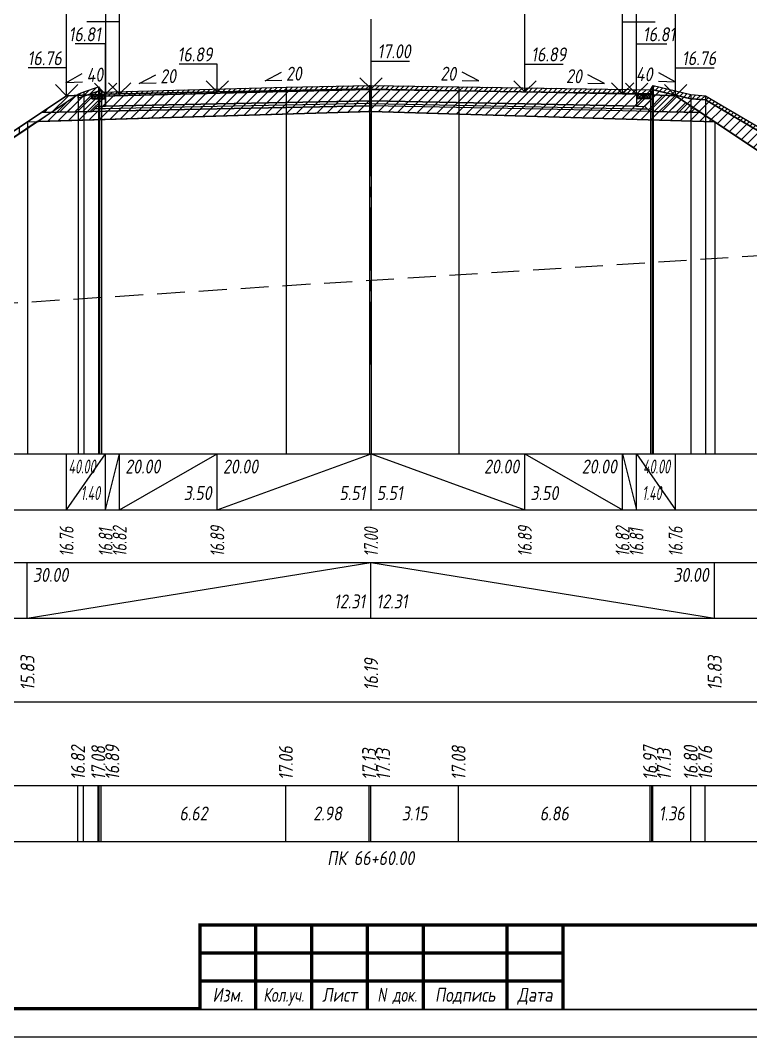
# Model space of a CAD drawing. Extents: x -717 to 1451, y -133302 to 233.
# Drawn here: x 167.8 to 298.6, y -104751.4 to -104569.3 of the extents above; entities that cross this region are included whole.
import ezdxf
from ezdxf.enums import TextEntityAlignment as Align

# ---------------------------------------------------------------- set-up
doc = ezdxf.new("R2010")
doc.units = 0
doc.linetypes.add('осевая2', pattern=[1.125, 0.75, -0.125, 0.125, -0.125])
doc.linetypes.add('штриховая', pattern=[0.75, 0.5, -0.25])
for name, color, linetype in [('Зарамочное оформление', 7, 'Continuous'), ('Интерполированный поперечник', 2, 'Continuous'), ('Код_510', 7, 'Continuous'), ('Код_514', 1, 'Continuous'), ('Код_516', 1, 'Continuous'), ('Контур_0', 7, 'Continuous'), ('Контур_2521', 7, 'Continuous'), ('Контур_2564', 7, 'Continuous'), ('Контур_2660', 7, 'Continuous'), ('Контур_2665', 7, 'Continuous'), ('Контур_400', 7, 'Continuous'), ('Контур_508', 7, 'Continuous'), ('Контур_512', 7, 'Continuous'), ('Контур_513', 7, 'Continuous'), ('Контур_818', 7, 'Continuous'), ('Красный поперечник', 1, 'Continuous'), ('Объём_2501', 7, 'Continuous'), ('Объём_2564', 7, 'Continuous'), ('Объём_2650', 7, 'Continuous'), ('Объём_2660', 7, 'Continuous'), ('Объём_2661', 7, 'Continuous'), ('Объём_2665', 7, 'Continuous'), ('Объём_2666', 7, 'Continuous'), ('Ось', 1, 'осевая2'), ('Откосы', 7, 'Continuous'), ('Отметки покрытия', 7, 'Continuous'), ('Подписи поперечников', 7, 'Continuous'), ('Таблица', 7, 'Continuous'), ('Уклоны проезжей части', 7, 'Continuous'), ('Черный поперечник', 3, 'Continuous')]:
    doc.layers.add(name, color=color, linetype=linetype)
for name, color, linetype, true_color in [('Контур_2540', 2, 'Continuous', 0xffff00), ('Контур_2560', 2, 'Continuous', 0xffff00), ('Контур_2561', 7, 'Continuous', 0xff8040), ('Контур_2562', 3, 'Continuous', 0x00ff00), ('Контур_2563', 7, 'Continuous', 0xff8000), ('Контур_2570', 7, 'Continuous', 0x80ff00), ('Контур_2736', 4, 'Continuous', 0x00ffff), ('Контур_402', 7, 'Continuous', 0xff6464), ('Контур_703', 4, 'Continuous', 0x00ffff), ('Объём_2500', 7, 'Continuous', 0xc0c0c0), ('Объём_2520', 7, 'Continuous', 0x80ffff), ('Объём_2540', 2, 'Continuous', 0xffff00), ('Объём_2560', 2, 'Continuous', 0xffff00), ('Объём_2561', 7, 'Continuous', 0xff8040), ('Объём_2562', 3, 'Continuous', 0x00ff00), ('Объём_2563', 7, 'Continuous', 0xff8000), ('Объём_2570', 7, 'Continuous', 0x80ff00), ('Объём_2580', 3, 'Continuous', 0x00ff00), ('Объём_2600', 7, 'Continuous', 0x808000)]:
    doc.layers.add(name, color=color, linetype=linetype, true_color=true_color)
doc.styles.get("Standard").update_dxf_attribs({"font": 'txt', "height": 2.5})
doc.styles.add('М', font='romand.shx', dxfattribs={"width": 0.8, "oblique": 10, "height": 2.5})
doc.dimstyles.new('ISO-25', dxfattribs={"dimtxt": 2.5, "dimasz": 2.5, "dimexe": 1.25, "dimexo": 0.625, "dimtad": 1, "dimtxsty": 'Standard', "dimcen": 2.5, "dimadec": 0, "dimazin": 0, "dimtfac": 1, "dimtmove": 0, "dimatfit": 3, "dimfxl": 1, "dimarcsym": 0})

# ---------------------------------------------------------------- blocks, each defined once
blk = doc.blocks.new('_Oblique')
at = {"color": 0, "linetype": 'ByBlock', "lineweight": -2}
blk.add_line((-0.5, -0.5), (0.5, 0.5), dxfattribs=at)
blk = doc.blocks.new('*D2122')
at = {"color": 0, "lineweight": -2, "transparency": 16777216}
for p, q in [((278.14, -104581.96), (278.14, -104557.39)), ((285.14, -104582.24), (285.14, -104557.39)), ((278.14, -104558.64), (285.14, -104558.64)), ((285.14, -104558.64), (294.39, -104558.64))]:
    blk.add_line(p, q, dxfattribs=at)
at = {"layer": 'Defpoints', "color": 0, "transparency": 16777216}
for p in [(285.14, -104558.64), (278.14, -104582.59), (285.14, -104582.87)]:
    blk.add_point(p, dxfattribs=at)
at = {"color": 0, "lineweight": -2, "transparency": 16777216, "rotation": 180}
blk.add_blockref('_Oblique', (278.14, -104558.64), dxfattribs=at)
at = {"color": 0, "lineweight": -2, "transparency": 16777216}
blk.add_blockref('_Oblique', (285.14, -104558.64), dxfattribs=at)
at = {"color": 0, "transparency": 16777216, "insert": (290.85, -104556.53), "char_height": 2.5, "width": 8.75, "attachment_point": 5, "style": 'М'}
blk.add_mtext('1,40', dxfattribs=at)
blk = doc.blocks.new('*D2123')
at = {"color": 0, "lineweight": -2, "transparency": 16777216}
for p, q in [((176.06, -104582.24), (176.06, -104557.39)), ((183.06, -104581.96), (183.06, -104557.39)), ((176.06, -104558.64), (165.66, -104558.64)), ((183.06, -104558.64), (176.06, -104558.64))]:
    blk.add_line(p, q, dxfattribs=at)
at = {"layer": 'Defpoints', "color": 0, "transparency": 16777216}
for p in [(183.06, -104558.64), (176.06, -104582.87), (183.06, -104582.59)]:
    blk.add_point(p, dxfattribs=at)
at = {"color": 0, "lineweight": -2, "transparency": 16777216, "rotation": 180}
blk.add_blockref('_Oblique', (176.06, -104558.64), dxfattribs=at)
at = {"color": 0, "lineweight": -2, "transparency": 16777216}
blk.add_blockref('_Oblique', (183.06, -104558.64), dxfattribs=at)
at = {"color": 0, "transparency": 16777216, "insert": (169.2, -104556.53), "char_height": 2.5, "width": 8.75, "attachment_point": 5, "style": 'М'}
blk.add_mtext('1,40', dxfattribs=at)
blk = doc.blocks.new('*D2124')
at = {"color": 0, "lineweight": -2, "transparency": 16777216}
for p, q in [((275.64, -104581.91), (275.64, -104557.39)), ((278.14, -104581.96), (278.14, -104557.39)), ((275.64, -104558.64), (266.44, -104558.64)), ((278.14, -104558.64), (275.64, -104558.64))]:
    blk.add_line(p, q, dxfattribs=at)
at = {"layer": 'Defpoints', "color": 0, "transparency": 16777216}
for p in [(278.14, -104558.64), (275.64, -104582.54), (278.14, -104582.59)]:
    blk.add_point(p, dxfattribs=at)
at = {"color": 0, "lineweight": -2, "transparency": 16777216, "rotation": 180}
blk.add_blockref('_Oblique', (275.64, -104558.64), dxfattribs=at)
at = {"color": 0, "lineweight": -2, "transparency": 16777216}
blk.add_blockref('_Oblique', (278.14, -104558.64), dxfattribs=at)
at = {"color": 0, "transparency": 16777216, "insert": (270.2, -104556.53), "char_height": 2.5, "width": 9.1667, "attachment_point": 5, "style": 'М'}
blk.add_mtext('0,50', dxfattribs=at)
blk = doc.blocks.new('*D2125')
at = {"color": 0, "lineweight": -2, "transparency": 16777216}
for p, q in [((183.06, -104581.96), (183.06, -104557.39)), ((185.56, -104581.91), (185.56, -104557.39)), ((183.06, -104558.64), (185.56, -104558.64)), ((185.56, -104558.64), (196.8, -104558.64))]:
    blk.add_line(p, q, dxfattribs=at)
at = {"layer": 'Defpoints', "color": 0, "transparency": 16777216}
for p in [(185.56, -104558.64), (183.06, -104582.59), (185.56, -104582.54)]:
    blk.add_point(p, dxfattribs=at)
at = {"color": 0, "lineweight": -2, "transparency": 16777216, "rotation": 180}
blk.add_blockref('_Oblique', (183.06, -104558.64), dxfattribs=at)
at = {"color": 0, "lineweight": -2, "transparency": 16777216}
blk.add_blockref('_Oblique', (185.56, -104558.64), dxfattribs=at)
at = {"color": 0, "transparency": 16777216, "insert": (193.04, -104556.53), "char_height": 2.5, "width": 9.1667, "attachment_point": 5, "style": 'М'}
blk.add_mtext('0,50', dxfattribs=at)
blk = doc.blocks.new('*D2126')
at = {"color": 0, "lineweight": -2, "transparency": 16777216}
for p, q in [((258.14, -104581.56), (258.14, -104553.39)), ((275.64, -104581.91), (275.64, -104553.39)), ((275.64, -104554.64), (258.14, -104554.64))]:
    blk.add_line(p, q, dxfattribs=at)
at = {"layer": 'Defpoints', "color": 0, "transparency": 16777216}
for p in [(258.14, -104554.64), (258.14, -104582.19), (275.64, -104582.54)]:
    blk.add_point(p, dxfattribs=at)
at = {"color": 0, "lineweight": -2, "transparency": 16777216, "rotation": 180}
blk.add_blockref('_Oblique', (258.14, -104554.64), dxfattribs=at)
at = {"color": 0, "lineweight": -2, "transparency": 16777216}
blk.add_blockref('_Oblique', (275.64, -104554.64), dxfattribs=at)
at = {"color": 0, "transparency": 16777216, "insert": (266.89, -104552.53), "char_height": 2.5, "width": 9.5833, "attachment_point": 5, "style": 'М'}
blk.add_mtext('3,50', dxfattribs=at)
blk = doc.blocks.new('*D2127')
at = {"color": 0, "lineweight": -2, "transparency": 16777216}
for p, q in [((275.64, -104581.91), (275.64, -104553.39)), ((285.14, -104582.24), (285.14, -104553.39)), ((275.64, -104554.64), (285.14, -104554.64)), ((285.14, -104554.64), (294.51, -104554.64))]:
    blk.add_line(p, q, dxfattribs=at)
at = {"layer": 'Defpoints', "color": 0, "transparency": 16777216}
for p in [(275.64, -104554.64), (275.64, -104582.54), (285.14, -104582.87)]:
    blk.add_point(p, dxfattribs=at)
at = {"color": 0, "lineweight": -2, "transparency": 16777216, "rotation": 180}
blk.add_blockref('_Oblique', (275.64, -104554.64), dxfattribs=at)
at = {"color": 0, "lineweight": -2, "transparency": 16777216}
blk.add_blockref('_Oblique', (285.14, -104554.64), dxfattribs=at)
at = {"color": 0, "transparency": 16777216, "insert": (290.97, -104552.53), "char_height": 2.5, "width": 8.75, "attachment_point": 5, "style": 'М'}
blk.add_mtext('1,90', dxfattribs=at)
blk = doc.blocks.new('*D2128')
at = {"color": 0, "lineweight": -2, "transparency": 16777216}
for p, q in [((176.06, -104582.24), (176.06, -104553.39)), ((185.56, -104581.91), (185.56, -104553.39)), ((176.06, -104554.64), (166.27, -104554.64)), ((185.56, -104554.64), (176.06, -104554.64))]:
    blk.add_line(p, q, dxfattribs=at)
at = {"layer": 'Defpoints', "color": 0, "transparency": 16777216}
for p in [(185.56, -104554.64), (176.06, -104582.87), (185.56, -104582.54)]:
    blk.add_point(p, dxfattribs=at)
at = {"color": 0, "lineweight": -2, "transparency": 16777216, "rotation": 180}
blk.add_blockref('_Oblique', (176.06, -104554.64), dxfattribs=at)
at = {"color": 0, "lineweight": -2, "transparency": 16777216}
blk.add_blockref('_Oblique', (185.56, -104554.64), dxfattribs=at)
at = {"color": 0, "transparency": 16777216, "insert": (169.81, -104552.53), "char_height": 2.5, "width": 8.75, "attachment_point": 5, "style": 'М'}
blk.add_mtext('1,90', dxfattribs=at)
blk = doc.blocks.new('*D2129')
at = {"color": 0, "lineweight": -2, "transparency": 16777216}
for p, q in [((176.06, -104582.24), (176.06, -104545.39)), ((285.14, -104582.24), (285.14, -104545.39)), ((176.06, -104546.64), (285.14, -104546.64))]:
    blk.add_line(p, q, dxfattribs=at)
at = {"layer": 'Defpoints', "color": 0, "transparency": 16777216}
for p in [(285.14, -104546.64), (176.06, -104582.87), (285.14, -104582.87)]:
    blk.add_point(p, dxfattribs=at)
at = {"color": 0, "lineweight": -2, "transparency": 16777216, "rotation": 180}
blk.add_blockref('_Oblique', (176.06, -104546.64), dxfattribs=at)
at = {"color": 0, "lineweight": -2, "transparency": 16777216}
blk.add_blockref('_Oblique', (285.14, -104546.64), dxfattribs=at)
at = {"color": 0, "transparency": 16777216, "insert": (230.6, -104544.53), "char_height": 2.5, "width": 11.6667, "attachment_point": 5, "style": 'М'}
blk.add_mtext('21,82', dxfattribs=at)
blk = doc.blocks.new('Штамп')
at = {"linetype": 'Continuous'}
blk.add_wipeout([(199.95, -411.25), (384.95, -411.25), (384.95, -426.25), (199.95, -426.25)], dxfattribs=at).dxf.layer = 'Зарамочное оформление'
at = {"layer": 'Зарамочное оформление', "linetype": 'Continuous', "lineweight": -3, "const_width": 0.6, "flags": 128}
for points in [[(199.95, -426.25), (199.95, -411.25), (384.95, -411.25)], [(209.95, -411.25), (209.95, -426.25)], [(219.95, -411.25), (219.95, -426.25)], [(229.95, -411.25), (229.95, -426.25)], [(239.95, -411.25), (239.95, -426.25)], [(254.95, -411.25), (254.95, -426.25)], [(264.95, -411.25), (264.95, -426.25)], [(374.95, -411.25), (374.95, -426.25)], [(199.95, -416.25), (264.95, -416.25)], [(374.95, -418.25), (384.95, -418.25)], [(199.95, -421.25), (264.95, -421.25)]]:
    blk.add_lwpolyline(points, dxfattribs=at)
at = {"linetype": 'Continuous', "insert": (319.95, -419.17), "char_height": 5, "width": 110, "attachment_point": 5, "style": 'М'}
blk.add_mtext('{\\Q10;\\W0.8;43/23-Р-ЗП2-1}', dxfattribs=at)
at = {"layer": 'Зарамочное оформление', "linetype": 'Continuous', "style": 'М', "oblique": 10}
for s, width, p in [('Лист', 0.8, (379.95, -414.66)), ('Изм.', 0.8, (204.95, -423.75)), ('Кол.уч.', 0.7, (214.95, -423.75)), ('Лист', 0.8, (224.95, -423.75)), ('N док.', 0.7, (235.28, -423.75)), ('Подпись', 0.8, (247.45, -423.75)), ('Дата', 0.8, (259.95, -423.75))]:
    blk.add_text(s, height=2.5, dxfattribs=dict(at, width=width)).set_placement(p, align=Align.MIDDLE_CENTER)
blk = doc.blocks.new('шифр')
blk.add_blockref('Штамп', (0, -104380))

msp = doc.modelspace()

# ---------------------------------------------------------------- hatches: boundary and pattern name
h = msp.add_hatch()
h.set_pattern_fill('ANSI37', color=256, scale=0.1)
h.set_pattern_definition([(45, (181.8079, -104582.82703), (-0.22451, 0.22451), []), (135, (181.8079, -104582.82703), (-0.22451, -0.22451), [])])
h.paths.add_polyline_path([(180.558, -104582.627), (180.558, -104583.33), (183.058, -104583.33), (183.058, -104582.527), (181.8, -104582.827)])
h = msp.add_hatch()
h.set_pattern_fill('ANSI37', color=256, scale=0.1)
h.set_pattern_definition([(45, (279.38506, -104582.77703), (-0.22451, 0.22451), []), (135, (279.38506, -104582.77703), (-0.22451, -0.22451), [])])
h.paths.add_polyline_path([(278.135, -104582.527), (278.135, -104583.28), (280.64, -104583.28), (280.635, -104582.627), (279.378, -104582.777)])
at = {"transparency": 33554681}
h = msp.add_hatch(dxfattribs=at)
h.set_pattern_fill('ANGLE', color=256)
h.set_pattern_definition([(0, (0, 0), (0, 6.985), [5.08, -1.905]), (90, (0, 0), (-6.985, 4e-16), [5.08, -1.905])])
h.paths.add_polyline_path([(151.903, -104600.124), (148.197, -104601.381), (169.06, -104587.472), (170.821, -104587.42)])
at = {"layer": 'Объём_2563'}
h = msp.add_hatch(dxfattribs=at)
h.set_pattern_fill('ANSI31', color=256, scale=0.3)
h.paths.add_polyline_path([(181.558, -104584.707), (183.058, -104584.677), (183.058, -104583.33), (180.558, -104583.33), (180.558, -104582.627), (176.058, -104582.807), (171.558, -104585.807), (180.64, -104585.625)])
h = msp.add_hatch(dxfattribs=at)
h.set_pattern_fill('ANSI31', color=256, scale=0.3)
h.paths.add_polyline_path([(279.635, -104584.707), (280.553, -104585.625), (289.635, -104585.807), (285.135, -104582.807), (280.635, -104582.627), (280.64, -104583.28), (278.135, -104583.28), (278.135, -104584.677)])
at = {"layer": 'Объём_2570'}
h = msp.add_hatch(dxfattribs=at)
h.set_pattern_fill('ANSI31', color=256, scale=0.2)
h.paths.add_polyline_path([(230.309, -104581.694), (215.393, -104582.032), (182.297, -104582.904), (181.95, -104582.188), (181.799, -104581.961), (179.127, -104582.855), (178.148, -104583.249), (178.148, -104582.499), (179.127, -104582.105), (181.799, -104581.211), (181.95, -104581.438), (182.297, -104582.154), (215.393, -104581.282), (230.309, -104580.944), (230.596, -104580.949), (230.596, -104581.699)])
h = msp.add_hatch(dxfattribs=at)
h.set_pattern_fill('ANSI31', color=256, scale=0.2)
h.paths.add_polyline_path([(325.641, -104604.248), (290.501, -104583.554), (287.892, -104583.344), (281.109, -104581.716), (280.609, -104582.478), (230.596, -104581.699), (230.596, -104580.949), (280.609, -104581.728), (281.109, -104580.966), (287.892, -104582.594), (290.501, -104582.804), (325.641, -104603.498)])
at = {"layer": 'Объём_2600'}
h = msp.add_hatch(dxfattribs=at)
h.set_pattern_fill('ANSI31', color=6, scale=0.4)
h.paths.add_polyline_path([(181.95, -104582.188), (182.297, -104582.904), (215.393, -104582.032), (230.309, -104581.694), (230.596, -104581.699), (230.596, -104585.626), (170.821, -104587.42), (178.148, -104582.499), (178.148, -104583.249), (179.127, -104582.855), (181.799, -104581.961)])
h = msp.add_hatch(dxfattribs=at)
h.set_pattern_fill('ANSI31', color=6, scale=0.4)
h.paths.add_polyline_path([(325.641, -104609.811), (292.133, -104587.472), (230.596, -104585.626), (230.596, -104581.699), (280.609, -104582.478), (281.109, -104581.716), (287.892, -104583.344), (290.501, -104583.554), (330.554, -104607.141), (334.019, -104609.279)])

# ---------------------------------------------------------------- linework, layer by layer
at = {"flags": 128}
msp.add_lwpolyline([(-30.054, -104751.421), (389.946, -104751.421), (389.946, -104454.421), (-30.054, -104454.421)], close=True, dxfattribs=at)
at = {"const_width": 0.6, "flags": 128}
msp.add_lwpolyline([(-10.054, -104746.421), (384.946, -104746.421), (384.946, -104459.421), (-10.054, -104459.421)], close=True, dxfattribs=at)
for points in [[(180.558, -104582.627), (180.558, -104583.33), (183.058, -104583.33), (183.058, -104582.527), (181.8, -104582.827), (180.558, -104582.627)], [(278.135, -104582.527), (278.135, -104583.28), (280.64, -104583.28), (280.635, -104582.627), (279.378, -104582.777), (278.135, -104582.527)]]:
    msp.add_lwpolyline(points)
at = {"layer": 'Код_510'}
for p, q in [((178.094, -104716.421), (178.094, -104706.421)), ((179.073, -104716.421), (179.073, -104706.421)), ((181.745, -104716.421), (181.745, -104706.421)), ((181.896, -104716.421), (181.896, -104706.421)), ((182.242, -104716.421), (182.242, -104706.421)), ((215.339, -104716.421), (215.339, -104706.421)), ((230.255, -104716.421), (230.255, -104706.421)), ((230.542, -104716.421), (230.542, -104706.421)), ((246.269, -104716.421), (246.269, -104706.421)), ((280.555, -104716.421), (280.555, -104706.421)), ((280.879, -104716.421), (280.879, -104706.421)), ((281.055, -104716.421), (281.055, -104706.421)), ((287.838, -104716.421), (287.838, -104706.421)), ((290.447, -104716.421), (290.447, -104706.421))]:
    msp.add_line(p, q, dxfattribs=at)
at = {"layer": 'Код_514'}
for p, q in [((176.058, -104657), (176.058, -104647)), ((176.058, -104657), (183.058, -104647)), ((183.058, -104657), (183.058, -104647)), ((183.058, -104657), (185.558, -104647)), ((185.558, -104657), (185.558, -104647)), ((185.558, -104657), (203.058, -104647)), ((203.058, -104657), (203.058, -104647)), ((203.058, -104657), (230.596, -104647)), ((230.596, -104657), (230.596, -104647)), ((230.596, -104647), (258.135, -104657)), ((258.135, -104657), (258.135, -104647)), ((258.135, -104647), (275.635, -104657)), ((275.635, -104657), (275.635, -104647)), ((275.635, -104647), (278.135, -104657)), ((278.135, -104657), (278.135, -104647)), ((278.135, -104647), (285.135, -104657)), ((285.135, -104657), (285.135, -104647))]:
    msp.add_line(p, q, dxfattribs=at)
at = {"layer": 'Код_516'}
for p, q in [((169.006, -104676.421), (169.006, -104666.421)), ((169.006, -104676.421), (230.542, -104666.421)), ((230.542, -104676.421), (230.542, -104666.421)), ((230.542, -104666.421), (292.079, -104676.421)), ((292.079, -104676.421), (292.079, -104666.421))]:
    msp.add_line(p, q, dxfattribs=at)
at = {"layer": 'Контур_0', "flags": 128}
for points in [[(230.596, -104581.576), (203.058, -104582.127), (185.558, -104582.477), (185.558, -104582.477), (185.558, -104582.477), (185.558, -104582.477), (185.558, -104582.477), (183.058, -104582.527), (183.058, -104584.677), (185.558, -104584.627), (185.558, -104584.627), (185.558, -104584.627), (185.558, -104584.627), (185.558, -104584.627), (185.558, -104584.627), (203.058, -104584.277), (230.596, -104583.726), (230.596, -104581.576)], [(230.596, -104581.576), (258.135, -104582.127), (275.635, -104582.477), (275.635, -104582.477), (275.635, -104582.477), (275.635, -104582.477), (275.635, -104582.477), (275.635, -104582.477), (278.135, -104582.527), (278.135, -104584.677), (275.635, -104584.627), (275.635, -104584.627), (275.635, -104584.627), (275.635, -104584.627), (275.635, -104584.627), (275.635, -104584.627), (258.135, -104584.277), (230.596, -104583.726), (230.596, -104581.576)], [(176.058, -104582.807), (115.541, -104623.152), (115.541, -104623.152), (115.541, -104623.152), (115.541, -104623.152), (115.541, -104623.152), (115.541, -104623.152), (115.541, -104623.152), (115.541, -104623.152), (115.541, -104623.152), (115.541, -104623.152), (115.541, -104623.152), (115.541, -104623.152), (115.541, -104623.152), (115.541, -104623.152), (109.768, -104627)], [(176.058, -104582.807), (115.541, -104623.152)], [(176.058, -104582.807), (176.058, -104582.807)], [(285.135, -104582.807), (285.135, -104582.807)], [(285.135, -104582.807), (325.641, -104609.811), (325.641, -104609.811), (325.641, -104609.811), (325.641, -104609.811), (325.641, -104609.811), (325.641, -104609.811), (325.641, -104609.811), (325.641, -104609.811), (325.641, -104609.811), (325.641, -104609.811), (325.641, -104609.811), (325.641, -104609.811), (325.641, -104609.811), (325.641, -104609.811), (325.641, -104609.811)], [(285.135, -104582.807), (325.641, -104609.811)], [(171.558, -104585.807), (180.64, -104585.625), (181.558, -104584.707), (183.058, -104584.677)], [(230.596, -104583.726), (203.058, -104584.277), (185.558, -104584.627), (185.558, -104584.627), (185.558, -104584.627), (185.558, -104584.627), (185.558, -104584.627), (185.558, -104584.627), (183.058, -104584.677), (181.558, -104584.707), (180.64, -104585.625), (183.058, -104585.577), (185.558, -104585.527), (185.558, -104585.527), (185.558, -104585.527), (185.558, -104585.527), (185.558, -104585.527), (185.558, -104585.527), (203.058, -104585.177), (230.596, -104584.626), (230.596, -104583.726)], [(230.596, -104583.726), (258.135, -104584.277), (275.635, -104584.627), (275.635, -104584.627), (275.635, -104584.627), (275.635, -104584.627), (275.635, -104584.627), (275.635, -104584.627), (278.135, -104584.677), (279.635, -104584.707), (280.553, -104585.625), (278.135, -104585.577), (275.635, -104585.527), (275.635, -104585.527), (275.635, -104585.527), (275.635, -104585.527), (275.635, -104585.527), (275.635, -104585.527), (258.135, -104585.177), (230.596, -104584.626), (230.596, -104583.726)], [(278.135, -104584.677), (279.635, -104584.707), (280.553, -104585.625), (289.635, -104585.807)]]:
    msp.add_lwpolyline(points, dxfattribs=at)
at = {"layer": 'Контур_2521', "color": 250, "flags": 128}
for points in [[(230.596, -104584.176), (203.058, -104584.727), (185.558, -104585.077), (185.558, -104585.077), (185.558, -104585.077), (185.558, -104585.077), (185.558, -104585.077), (185.558, -104585.077), (183.058, -104585.127), (181.099, -104585.166)], [(230.596, -104584.176), (258.135, -104584.727), (275.635, -104585.077), (275.635, -104585.077), (275.635, -104585.077), (275.635, -104585.077), (275.635, -104585.077), (275.635, -104585.077), (278.135, -104585.127), (280.094, -104585.166)]]:
    msp.add_lwpolyline(points, dxfattribs=at)
at = {"layer": 'Контур_2540', "flags": 128}
for points in [[(203.058, -104585.177), (185.558, -104585.527), (183.058, -104585.577), (180.64, -104585.625), (171.558, -104585.807), (169.06, -104587.472), (230.596, -104585.626), (230.596, -104584.626), (203.058, -104585.177)], [(230.596, -104585.626), (292.133, -104587.472), (289.635, -104585.807), (280.553, -104585.625), (278.135, -104585.577), (275.635, -104585.527), (258.135, -104585.177), (230.596, -104584.626), (230.596, -104585.626)]]:
    msp.add_lwpolyline(points, dxfattribs=at)
at = {"layer": 'Контур_2560', "flags": 128}
for points in [[(176.058, -104582.807), (176.058, -104582.807), (176.058, -104582.807), (183.058, -104582.527)], [(278.135, -104582.527), (285.135, -104582.807), (285.135, -104582.807), (285.135, -104582.807)]]:
    msp.add_lwpolyline(points, dxfattribs=at)
at = {"layer": 'Контур_2561', "flags": 128}
for points in [[(183.058, -104582.527), (183.058, -104582.527), (176.058, -104582.807), (176.058, -104582.807), (183.058, -104582.527)], [(278.135, -104582.527), (278.135, -104582.527), (285.135, -104582.807), (285.135, -104582.807), (278.135, -104582.527)]]:
    msp.add_lwpolyline(points, dxfattribs=at)
at = {"layer": 'Контур_2562', "flags": 128}
for points in [[(176.058, -104582.807), (176.058, -104582.807), (176.058, -104582.807), (176.058, -104582.807), (176.058, -104582.807)], [(285.135, -104582.807), (285.135, -104582.807), (285.135, -104582.807), (285.135, -104582.807), (285.135, -104582.807)]]:
    msp.add_lwpolyline(points, dxfattribs=at)
at = {"layer": 'Контур_2563', "flags": 128}
for points in [[(181.558, -104584.707), (183.058, -104584.677), (183.058, -104582.527), (176.058, -104582.807), (171.558, -104585.807), (180.64, -104585.625), (181.558, -104584.707)], [(279.635, -104584.707), (280.553, -104585.625), (289.635, -104585.807), (285.135, -104582.807), (278.135, -104582.527), (278.135, -104584.677), (279.635, -104584.707)]]:
    msp.add_lwpolyline(points, dxfattribs=at)
at = {"layer": 'Контур_2564', "flags": 128}
for points in [[(176.058, -104582.807), (183.058, -104582.527)], [(278.135, -104582.527), (285.135, -104582.807)]]:
    msp.add_lwpolyline(points, dxfattribs=at)
at = {"layer": 'Контур_2570', "flags": 128}
msp.add_lwpolyline([(151.903, -104600.124), (178.148, -104582.499), (178.148, -104583.249), (179.127, -104582.855), (181.799, -104581.961), (181.95, -104582.188), (182.297, -104582.904), (215.393, -104582.032), (230.309, -104581.694), (230.596, -104581.699), (246.323, -104581.945), (280.609, -104582.478), (280.933, -104581.98), (281.109, -104581.716), (287.892, -104583.344), (290.501, -104583.554), (330.554, -104607.141)], dxfattribs=at)
at = {"layer": 'Контур_2660', "flags": 128}
for points in [[(169.06, -104587.472), (230.596, -104585.626)], [(230.596, -104585.626), (292.133, -104587.472)]]:
    msp.add_lwpolyline(points, dxfattribs=at)
at = {"layer": 'Контур_2665', "flags": 128}
for points in [[(176.058, -104582.807), (176.058, -104582.807)], [(285.135, -104582.807), (285.135, -104582.807)]]:
    msp.add_lwpolyline(points, dxfattribs=at)
at = {"layer": 'Контур_2736', "flags": 128}
for points in [[(176.058, -104582.807), (115.541, -104623.152)], [(285.135, -104582.807), (325.641, -104609.811)]]:
    msp.add_lwpolyline(points, dxfattribs=at)
at = {"layer": 'Контур_400', "flags": 128}
for points in [[(183.058, -104582.527), (185.558, -104582.477), (185.558, -104582.477), (185.558, -104582.477), (185.558, -104582.477), (185.558, -104582.477), (185.558, -104582.477), (203.058, -104582.127), (230.596, -104581.576)], [(230.596, -104581.576), (258.135, -104582.127), (275.635, -104582.477), (275.635, -104582.477), (275.635, -104582.477), (275.635, -104582.477), (275.635, -104582.477), (275.635, -104582.477), (278.135, -104582.527)]]:
    msp.add_lwpolyline(points, dxfattribs=at)
at = {"layer": 'Контур_402', "flags": 128}
msp.add_lwpolyline([(169.06, -104587.472), (230.596, -104585.626), (292.133, -104587.472)], dxfattribs=at)
at = {"layer": 'Контур_508', "flags": 128}
msp.add_lwpolyline([(105, -104623.821), (106.018, -104624.5), (106.018, -104625.702), (109.768, -104628.202), (113.518, -104625.702), (113.518, -104624.5), (169.06, -104587.472), (230.596, -104585.626), (292.133, -104587.472), (325.641, -104609.811)], dxfattribs=at)
at = {"layer": 'Контур_512', "flags": 128}
msp.add_lwpolyline([(105, -104623.821), (106.018, -104624.5), (106.018, -104625.702), (109.768, -104628.202), (113.518, -104625.702), (113.518, -104624.5), (169.06, -104587.472), (230.596, -104585.626), (292.133, -104587.472), (325.641, -104609.811)], dxfattribs=at)
at = {"layer": 'Контур_513', "flags": 128}
msp.add_lwpolyline([(105, -104623.821), (106.018, -104624.5), (106.018, -104625.702), (109.768, -104628.202), (113.518, -104625.702), (113.518, -104624.5), (169.06, -104587.472), (230.596, -104585.626), (292.133, -104587.472), (325.641, -104609.811)], dxfattribs=at)
at = {"layer": 'Контур_703', "flags": 128}
for points in [[(176.058, -104582.807), (115.541, -104623.152)], [(285.135, -104582.807), (325.641, -104609.811)]]:
    msp.add_lwpolyline(points, dxfattribs=at)
at = {"layer": 'Контур_818', "flags": 128}
msp.add_lwpolyline([(151.903, -104600.124), (178.148, -104582.499), (178.148, -104583.249), (179.127, -104582.855), (181.799, -104581.961), (181.95, -104582.188), (182.297, -104582.904), (215.393, -104582.032), (230.309, -104581.694), (230.596, -104581.699), (246.323, -104581.945), (280.609, -104582.478), (280.933, -104581.98), (281.109, -104581.716), (287.892, -104583.344), (290.501, -104583.554), (325.641, -104604.248)], dxfattribs=at)
at = {"layer": 'Красный поперечник'}
for p, q in [((203.058, -104582.127), (230.596, -104581.576)), ((230.596, -104581.576), (258.135, -104582.127)), ((109.768, -104627), (176.058, -104582.807)), ((176.058, -104582.807), (183.058, -104582.527)), ((183.058, -104582.527), (185.558, -104582.477)), ((185.558, -104582.477), (203.058, -104582.127)), ((258.135, -104582.127), (275.635, -104582.477)), ((275.635, -104582.477), (278.135, -104582.527)), ((278.135, -104582.527), (285.135, -104582.807)), ((285.135, -104582.807), (325.641, -104609.811)), ((230.596, -104585.626), (230.596, -104647)), ((169.06, -104587.472), (169.06, -104647)), ((292.133, -104587.472), (292.133, -104647))]:
    msp.add_line(p, q, dxfattribs=at)
at = {"layer": 'Объём_2500', "flags": 128}
for points in [[(230.596, -104581.576), (203.058, -104582.127), (185.558, -104582.477), (185.558, -104582.477), (185.558, -104582.477), (185.558, -104582.477), (185.558, -104582.477), (183.058, -104582.527), (183.058, -104584.677), (185.558, -104584.627), (185.558, -104584.627), (185.558, -104584.627), (185.558, -104584.627), (185.558, -104584.627), (185.558, -104584.627), (203.058, -104584.277), (230.596, -104583.726), (230.596, -104581.576)], [(230.596, -104581.576), (258.135, -104582.127), (275.635, -104582.477), (275.635, -104582.477), (275.635, -104582.477), (275.635, -104582.477), (275.635, -104582.477), (275.635, -104582.477), (278.135, -104582.527), (278.135, -104584.677), (275.635, -104584.627), (275.635, -104584.627), (275.635, -104584.627), (275.635, -104584.627), (275.635, -104584.627), (275.635, -104584.627), (258.135, -104584.277), (230.596, -104583.726), (230.596, -104581.576)]]:
    msp.add_lwpolyline(points, dxfattribs=at)
at = {"layer": 'Объём_2501', "flags": 128}
for points in [[(183.058, -104582.527), (185.558, -104582.477), (185.558, -104582.477), (185.558, -104582.477), (185.558, -104582.477), (185.558, -104582.477), (185.558, -104582.477), (203.058, -104582.127), (230.596, -104581.576)], [(230.596, -104581.576), (258.135, -104582.127), (275.635, -104582.477), (275.635, -104582.477), (275.635, -104582.477), (275.635, -104582.477), (275.635, -104582.477), (275.635, -104582.477), (278.135, -104582.527)]]:
    msp.add_lwpolyline(points, dxfattribs=at)
at = {"layer": 'Объём_2520', "color": 250, "flags": 128}
for points in [[(230.596, -104583.726), (203.058, -104584.277), (185.558, -104584.627), (185.558, -104584.627), (185.558, -104584.627), (185.558, -104584.627), (185.558, -104584.627), (185.558, -104584.627), (183.058, -104584.677), (181.558, -104584.707), (180.64, -104585.625), (183.058, -104585.577), (185.558, -104585.527), (185.558, -104585.527), (185.558, -104585.527), (185.558, -104585.527), (185.558, -104585.527), (185.558, -104585.527), (203.058, -104585.177), (230.596, -104584.626), (230.596, -104583.726)], [(230.596, -104583.726), (258.135, -104584.277), (275.635, -104584.627), (275.635, -104584.627), (275.635, -104584.627), (275.635, -104584.627), (275.635, -104584.627), (275.635, -104584.627), (278.135, -104584.677), (279.635, -104584.707), (280.553, -104585.625), (278.135, -104585.577), (275.635, -104585.527), (275.635, -104585.527), (275.635, -104585.527), (275.635, -104585.527), (275.635, -104585.527), (275.635, -104585.527), (258.135, -104585.177), (230.596, -104584.626), (230.596, -104583.726)]]:
    msp.add_lwpolyline(points, dxfattribs=at)
at = {"layer": 'Объём_2540', "flags": 128}
for points in [[(203.058, -104585.177), (185.558, -104585.527), (183.058, -104585.577), (180.64, -104585.625), (171.558, -104585.807), (169.06, -104587.472), (230.596, -104585.626), (230.596, -104584.626), (203.058, -104585.177)], [(230.596, -104585.626), (292.133, -104587.472), (289.635, -104585.807), (280.553, -104585.625), (278.135, -104585.577), (275.635, -104585.527), (258.135, -104585.177), (230.596, -104584.626), (230.596, -104585.626)]]:
    msp.add_lwpolyline(points, dxfattribs=at)
at = {"layer": 'Объём_2560', "flags": 128}
for points in [[(176.058, -104582.807), (176.058, -104582.807), (176.058, -104582.807), (183.058, -104582.527)], [(278.135, -104582.527), (285.135, -104582.807), (285.135, -104582.807), (285.135, -104582.807)]]:
    msp.add_lwpolyline(points, dxfattribs=at)
at = {"layer": 'Объём_2561', "flags": 128}
for points in [[(183.058, -104582.527), (183.058, -104582.527), (176.058, -104582.807), (176.058, -104582.807), (183.058, -104582.527)], [(278.135, -104582.527), (278.135, -104582.527), (285.135, -104582.807), (285.135, -104582.807), (278.135, -104582.527)]]:
    msp.add_lwpolyline(points, dxfattribs=at)
at = {"layer": 'Объём_2562', "flags": 128}
for points in [[(176.058, -104582.807), (176.058, -104582.807), (176.058, -104582.807), (176.058, -104582.807), (176.058, -104582.807)], [(285.135, -104582.807), (285.135, -104582.807), (285.135, -104582.807), (285.135, -104582.807), (285.135, -104582.807)]]:
    msp.add_lwpolyline(points, dxfattribs=at)
at = {"layer": 'Объём_2563', "color": 250, "flags": 128}
for points in [[(181.558, -104584.707), (183.058, -104584.677), (183.058, -104583.33), (180.558, -104583.33), (180.558, -104582.627), (176.058, -104582.807), (171.558, -104585.807), (180.64, -104585.625), (181.558, -104584.707)], [(279.635, -104584.707), (280.553, -104585.625), (289.635, -104585.807), (285.135, -104582.807), (280.635, -104582.627), (280.64, -104583.28), (278.135, -104583.28), (278.135, -104584.677), (279.635, -104584.707)]]:
    msp.add_lwpolyline(points, dxfattribs=at)
at = {"layer": 'Объём_2564', "flags": 128}
for points in [[(176.058, -104582.807), (183.058, -104582.527)], [(278.135, -104582.527), (285.135, -104582.807)]]:
    msp.add_lwpolyline(points, dxfattribs=at)
at = {"layer": 'Объём_2570', "flags": 128}
for points in [[(230.309, -104581.694), (215.393, -104582.032), (182.297, -104582.904), (181.95, -104582.188), (181.799, -104581.961), (179.127, -104582.855), (178.148, -104583.249), (178.148, -104582.499), (179.127, -104582.105), (181.799, -104581.211), (181.95, -104581.438), (182.297, -104582.154), (215.393, -104581.282), (230.309, -104580.944), (230.596, -104580.949), (230.596, -104581.699), (230.309, -104581.694), (230.309, -104581.694)], [(325.641, -104604.248), (290.501, -104583.554), (287.892, -104583.344), (281.109, -104581.716), (280.609, -104582.478), (230.596, -104581.699), (230.596, -104580.949), (280.609, -104581.728), (281.109, -104580.966), (287.892, -104582.594), (290.501, -104582.804), (325.641, -104603.498), (325.641, -104604.248), (325.641, -104604.248)]]:
    msp.add_lwpolyline(points, dxfattribs=at)
at = {"layer": 'Объём_2580', "flags": 128}
for points in [[(176.058, -104582.807), (176.058, -104582.807)], [(285.135, -104582.807), (285.135, -104582.807)]]:
    msp.add_lwpolyline(points, dxfattribs=at)
at = {"layer": 'Объём_2600', "color": 5, "flags": 128}
msp.add_lwpolyline([(151.903, -104600.124), (148.197, -104601.381), (169.06, -104587.472), (170.821, -104587.42), (151.903, -104600.124), (151.903, -104600.124)], dxfattribs=at)
at = {"layer": 'Объём_2650', "color": 6, "flags": 128}
for points in [[(181.95, -104582.188), (182.297, -104582.904), (215.393, -104582.032), (230.309, -104581.694), (230.596, -104581.699), (230.596, -104585.626), (170.821, -104587.42), (178.148, -104582.499), (178.148, -104583.249), (179.127, -104582.855), (181.799, -104581.961), (181.95, -104582.188), (181.95, -104582.188)], [(325.641, -104609.811), (292.133, -104587.472), (230.596, -104585.626), (230.596, -104581.699), (280.609, -104582.478), (281.109, -104581.716), (287.892, -104583.344), (290.501, -104583.554), (330.554, -104607.141), (334.019, -104609.279), (325.641, -104609.811), (325.641, -104609.811)]]:
    msp.add_lwpolyline(points, dxfattribs=at)
at = {"layer": 'Объём_2660', "flags": 128}
for points in [[(169.06, -104587.472), (230.596, -104585.626)], [(230.596, -104585.626), (292.133, -104587.472)]]:
    msp.add_lwpolyline(points, dxfattribs=at)
at = {"layer": 'Объём_2661', "flags": 128}
for points in [[(176.058, -104582.807), (115.541, -104623.152)], [(285.135, -104582.807), (325.641, -104609.811)]]:
    msp.add_lwpolyline(points, dxfattribs=at)
at = {"layer": 'Объём_2665', "flags": 128}
for points in [[(176.058, -104582.807), (176.058, -104582.807)], [(285.135, -104582.807), (285.135, -104582.807)]]:
    msp.add_lwpolyline(points, dxfattribs=at)
at = {"layer": 'Объём_2666', "flags": 128}
for points in [[(176.058, -104582.807), (115.541, -104623.152)], [(285.135, -104582.807), (325.641, -104609.811)]]:
    msp.add_lwpolyline(points, dxfattribs=at)
at = {"layer": 'Ось', "ltscale": 15}
msp.add_line((230.596, -104630.971), (230.596, -104540.547), dxfattribs=at)
at = {"layer": 'Откосы', "color": 1, "flags": 128}
for points in [[(178.896, -104580.343), (175.899, -104580.463), (178.836, -104578.844)], [(192.082, -104580.535), (189.083, -104580.595), (192.052, -104579.036)], [(214.601, -104580.085), (211.602, -104580.145), (214.571, -104578.585)], [(246.879, -104580.085), (249.878, -104580.145), (246.909, -104578.585)], [(269.398, -104580.535), (272.398, -104580.595), (269.428, -104579.036)], [(282.053, -104580.209), (285.05, -104580.329), (282.113, -104578.71)]]:
    msp.add_lwpolyline(points, dxfattribs=at)
at = {"layer": 'Отметки покрытия', "color": 1}
for p, q in [((185.558, -104569.527), (179.708, -104569.527)), ((185.558, -104582.477), (185.558, -104569.527)), ((275.635, -104582.477), (275.635, -104569.527)), ((275.635, -104569.527), (281.485, -104569.527)), ((183.058, -104573.527), (177.608, -104573.527)), ((183.058, -104582.527), (183.058, -104573.527)), ((278.135, -104582.527), (278.135, -104573.527)), ((278.135, -104573.527), (283.585, -104573.527)), ((176.058, -104577.807), (169.158, -104577.807)), ((176.058, -104582.807), (176.058, -104577.807)), ((203.058, -104577.127), (196.208, -104577.127)), ((203.058, -104582.127), (203.058, -104577.127)), ((230.596, -104581.576), (230.596, -104576.576)), ((230.596, -104576.576), (237.496, -104576.576)), ((258.135, -104582.127), (258.135, -104577.127)), ((258.135, -104577.127), (264.985, -104577.127)), ((285.135, -104582.807), (285.135, -104577.807)), ((285.135, -104577.807), (292.035, -104577.807)), ((230.596, -104581.576), (228.596, -104579.576)), ((230.596, -104581.576), (232.596, -104579.576)), ((176.058, -104582.807), (174.058, -104580.807)), ((176.058, -104582.807), (178.058, -104580.807)), ((183.058, -104582.527), (181.058, -104580.527)), ((183.058, -104582.527), (185.058, -104580.527)), ((185.558, -104582.477), (183.558, -104580.477)), ((185.558, -104582.477), (187.558, -104580.477)), ((203.058, -104582.127), (201.058, -104580.127)), ((203.058, -104582.127), (205.058, -104580.127)), ((258.135, -104582.127), (256.135, -104580.127)), ((258.135, -104582.127), (260.135, -104580.127)), ((275.635, -104582.477), (273.635, -104580.477)), ((275.635, -104582.477), (277.635, -104580.477)), ((278.135, -104582.527), (276.135, -104580.527)), ((278.135, -104582.527), (280.135, -104580.527)), ((285.135, -104582.807), (283.135, -104580.807)), ((285.135, -104582.807), (287.135, -104580.807))]:
    msp.add_line(p, q, dxfattribs=at)
at = {"layer": 'Таблица'}
for p, q in [((80, -104647), (350.641, -104647)), ((80, -104657), (350.641, -104657)), ((80, -104666.421), (350.641, -104666.421)), ((79.946, -104676.421), (350.587, -104676.421)), ((79.946, -104691.421), (350.587, -104691.421)), ((79.946, -104706.421), (350.587, -104706.421)), ((79.946, -104716.421), (350.587, -104716.421))]:
    msp.add_line(p, q, dxfattribs=at)
at = {"layer": 'Черный поперечник', "color": 7}
for p, q in [((181.799, -104581.211), (181.799, -104647)), ((181.95, -104581.438), (181.95, -104647)), ((215.393, -104581.282), (215.393, -104647)), ((230.309, -104580.944), (230.309, -104647)), ((230.596, -104580.949), (230.596, -104647)), ((246.323, -104581.195), (246.323, -104647)), ((280.609, -104581.728), (280.609, -104647)), ((280.933, -104581.23), (280.933, -104647)), ((281.109, -104580.966), (281.109, -104647)), ((178.148, -104582.499), (178.148, -104647)), ((179.127, -104582.105), (179.127, -104647)), ((182.297, -104582.154), (182.297, -104647)), ((287.892, -104582.594), (287.892, -104647)), ((290.501, -104582.804), (290.501, -104647))]:
    msp.add_line(p, q, dxfattribs=at)
at = {"layer": 'Черный поперечник', "flags": 128}
msp.add_lwpolyline([(151.903, -104600.124), (178.148, -104582.499), (179.127, -104582.105), (181.799, -104581.211), (181.95, -104581.438), (182.297, -104582.154), (215.393, -104581.282), (230.309, -104580.944), (230.596, -104580.949), (246.323, -104581.195), (280.609, -104581.728), (280.933, -104581.23), (281.109, -104580.966), (287.892, -104582.594), (290.501, -104582.804), (330.554, -104606.391)], dxfattribs=at)

# ---------------------------------------------------------------- texts
at = {"layer": 'Код_510', "style": 'М', "oblique": 10, "width": 0.8}
for s, p in [('16.82', (178.094, -104705.421)), ('17.08', (181.745, -104705.421)), ('16.89', (184.245, -104705.421)), ('17.06', (215.339, -104705.421)), ('17.13', (230.255, -104705.421)), ('17.13', (232.755, -104705.421)), ('17.08', (246.269, -104705.421)), ('16.97', (280.555, -104705.421)), ('17.13', (283.055, -104705.421)), ('16.80', (287.838, -104705.421)), ('16.76', (290.447, -104705.421))]:
    msp.add_text(s, height=2.5, rotation=90, dxfattribs=at).set_placement(p, align=Align.MIDDLE_LEFT)
for s, p in [('6.62', (198.791, -104711.421)), ('2.98', (222.797, -104711.421)), ('3.15', (238.405, -104711.421)), ('6.86', (263.412, -104711.421)), ('1.36', (284.446, -104711.421))]:
    msp.add_text(s, height=2.5, dxfattribs=at).set_placement(p, align=Align.MIDDLE_CENTER)
at = {"layer": 'Код_514', "style": 'М', "oblique": 10}
for s, width, p in [('40.00', 0.6, (176.387, -104648)), ('20.00', 0.8, (186.558, -104648)), ('20.00', 0.8, (204.058, -104648))]:
    msp.add_text(s, height=2.5, dxfattribs=dict(at, width=width)).set_placement(p, align=Align.TOP_LEFT)
for s, width, p in [('20.00', 0.8, (257.135, -104648)), ('20.00', 0.8, (274.635, -104648)), ('40.00', 0.6, (284.135, -104648))]:
    msp.add_text(s, height=2.5, dxfattribs=dict(at, width=width)).set_placement(p, align=Align.TOP_RIGHT)
for s, width, p in [('1.40', 0.6, (182.058, -104656)), ('3.50', 0.8, (202.058, -104656)), ('5.51', 0.8, (229.596, -104656))]:
    msp.add_text(s, height=2.5, dxfattribs=dict(at, width=width)).set_placement(p, align=Align.BOTTOM_RIGHT)
for s, width, p in [('5.51', 0.8, (231.596, -104656)), ('3.50', 0.8, (259.135, -104656)), ('1.40', 0.6, (279.135, -104656))]:
    msp.add_text(s, height=2.5, dxfattribs=dict(at, width=width)).set_placement(p, align=Align.BOTTOM_LEFT)
at = {"layer": 'Код_514', "style": 'М', "oblique": 10, "width": 0.7}
for s, p in [('16.76', (176.058, -104665.382)), ('16.81', (183.058, -104665.382)), ('16.82', (185.558, -104665.382)), ('16.89', (203.058, -104665.382)), ('17.00', (230.596, -104665.382)), ('16.89', (258.135, -104665.382)), ('16.82', (275.635, -104665.382)), ('16.81', (278.135, -104665.382)), ('16.76', (285.135, -104665.382))]:
    msp.add_text(s, height=2.5, rotation=90, dxfattribs=at).set_placement(p, align=Align.MIDDLE_LEFT)
at = {"layer": 'Код_516', "style": 'М', "oblique": 10, "width": 0.8}
msp.add_text('30.00', height=2.5, dxfattribs=at).set_placement((170.006, -104667.421), align=Align.TOP_LEFT)
msp.add_text('30.00', height=2.5, dxfattribs=at).set_placement((291.079, -104667.421), align=Align.TOP_RIGHT)
msp.add_text('12.31', height=2.5, dxfattribs=at).set_placement((229.542, -104675.421), align=Align.BOTTOM_RIGHT)
msp.add_text('12.31', height=2.5, dxfattribs=at).set_placement((231.542, -104675.421), align=Align.BOTTOM_LEFT)
for s, p in [('15.83', (169.06, -104689.371)), ('16.19', (230.596, -104689.371)), ('15.83', (292.133, -104689.371))]:
    msp.add_text(s, height=2.5, rotation=90, dxfattribs=at).set_placement(p, align=Align.MIDDLE_LEFT)
at = {"layer": 'Отметки покрытия', "color": 1, "style": 'М', "oblique": 10, "width": 0.8}
for s, p in [('16.81', (182.199, -104573.796)), ('16.89', (202.199, -104577.396)), ('16.76', (175.199, -104578.076))]:
    msp.add_text(s, height=2.5, dxfattribs=at).set_placement(p, align=Align.BOTTOM_RIGHT)
for s, p in [('16.81', (279.276, -104573.796)), ('17.00', (231.738, -104576.845)), ('16.89', (259.276, -104577.396)), ('16.76', (286.276, -104578.076))]:
    msp.add_text(s, height=2.5, dxfattribs=at).set_placement(p, align=Align.BOTTOM_LEFT)
at = {"layer": 'Подписи поперечников', "style": 'М', "oblique": 10, "width": 0.8}
msp.add_text('ПК 66+60.00', height=2.5, dxfattribs=at).set_placement((230.542, -104721.421), align=Align.BOTTOM_CENTER)
at = {"layer": 'Уклоны проезжей части', "color": 1, "style": 'М', "oblique": 10, "width": 0.8}
for s, rotation, p in [('40', 2.29061, (181.201, -104581.059)), ('20', 1.14576, (194.288, -104581.302)), ('20', 1.14576, (216.807, -104580.852)), ('20', 358.85423, (244.386, -104580.852)), ('20', 358.85423, (266.905, -104581.302)), ('40', 357.70938, (279.461, -104580.925))]:
    msp.add_text(s, height=2.5, rotation=rotation, dxfattribs=at).set_placement(p, align=Align.BOTTOM_CENTER)

# ---------------------------------------------------------------- dimensions: what is measured, and where the dimension line sits
at = {"color": 5}
dim = msp.add_linear_dim(base=(285.135, -104546.639), p1=(176.058, -104582.87), p2=(285.135, -104582.87), angle=180, dimstyle='ISO-25', override={"dimasz": 1, "dimlfac": 0.2, "dimzin": 0, "dimtxsty": 'М', "dimblk1": 'Oblique', "dimblk2": 'Oblique', "dimsah": 1}, dxfattribs=at)
dim.commit()
dim.dimension.update_dxf_attribs({"geometry": '*D2129', "text_midpoint": (230.596, -104544.526)})
for base, p1, p2, picture, middle in [((185.558, -104554.639), (176.058, -104582.87), (185.558, -104582.54), '*D2128', (169.812, -104554.639)), ((183.058, -104558.639), (176.058, -104582.87), (183.058, -104582.59), '*D2123', (169.203, -104558.639)), ((185.558, -104558.639), (183.058, -104582.59), (185.558, -104582.54), '*D2125', (193.038, -104558.639)), ((278.135, -104558.639), (275.635, -104582.54), (278.135, -104582.59), '*D2124', (270.202, -104558.639)), ((285.135, -104558.639), (278.135, -104582.59), (285.135, -104582.87), '*D2122', (290.851, -104558.639))]:
    dim = msp.add_linear_dim(base=base, p1=p1, p2=p2, angle=180, dimstyle='ISO-25', override={"dimasz": 1, "dimlfac": 0.2, "dimzin": 0, "dimtxsty": 'М', "dimblk1": 'Oblique', "dimblk2": 'Oblique', "dimsah": 1}, dxfattribs=at)
    dim.commit()
    dim.dimension.update_dxf_attribs({"geometry": picture, "text_midpoint": middle, "dimtype": 160})
dim = msp.add_linear_dim(base=(258.135, -104554.639), p1=(275.635, -104582.54), p2=(258.135, -104582.19), dimstyle='ISO-25', override={"dimasz": 1, "dimlfac": 0.2, "dimzin": 0, "dimtxsty": 'М', "dimblk1": 'Oblique', "dimblk2": 'Oblique', "dimsah": 1}, dxfattribs=at)
dim.commit()
dim.dimension.update_dxf_attribs({"geometry": '*D2126', "text_midpoint": (266.885, -104552.526)})
dim = msp.add_linear_dim(base=(275.635, -104554.639), p1=(285.135, -104582.87), p2=(275.635, -104582.54), dimstyle='ISO-25', override={"dimasz": 1, "dimlfac": 0.2, "dimzin": 0, "dimtxsty": 'М', "dimblk1": 'Oblique', "dimblk2": 'Oblique', "dimsah": 1}, dxfattribs=at)
dim.commit()
dim.dimension.update_dxf_attribs({"geometry": '*D2127', "text_midpoint": (290.968, -104554.639), "dimtype": 160})

# ---------------------------------------------------------------- next in the draw order: block references
msp.add_blockref('шифр', (0, 59.829))

# ---------------------------------------------------------------- next in the draw order: linework, layer by layer
at = {"layer": 'Интерполированный поперечник', "linetype": 'штриховая', "ltscale": 10, "flags": 128}
msp.add_lwpolyline([(80, -104625.408), (335.165, -104609.206)], dxfattribs=at)

doc.saveas('drawing.dxf')
